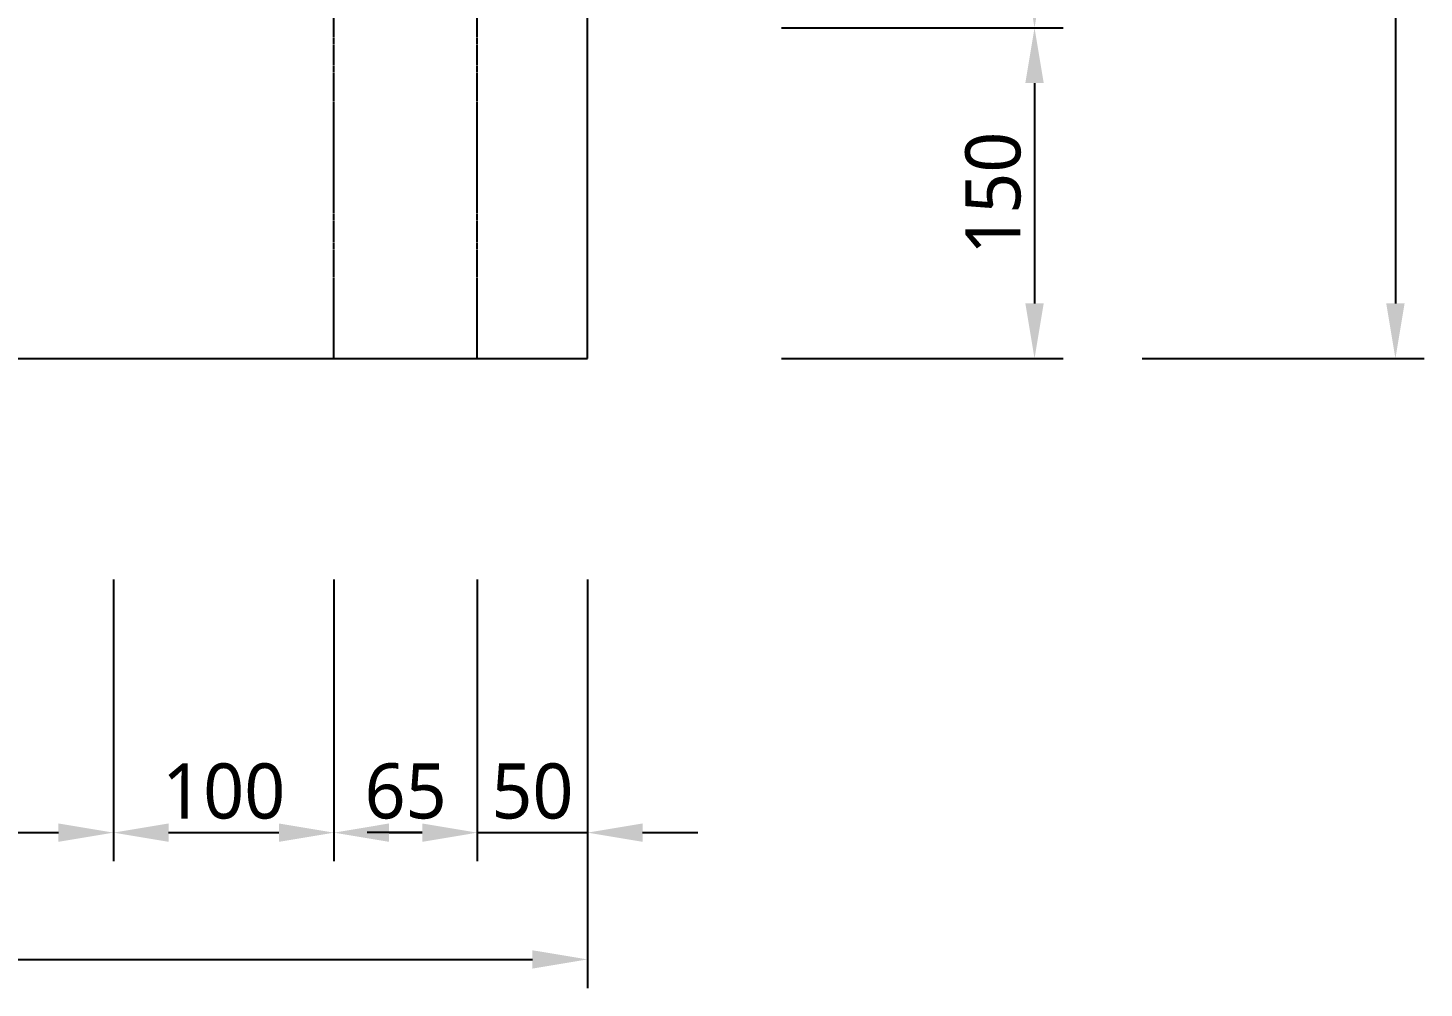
# Model space of a CAD drawing. Header units: millimetres. Extents: x -9013 to 516, y -36629 to 6082.
# Drawn here: x -3436 to -2803, y -32721 to -32285 of the extents above; entities that cross this region are included whole.
import ezdxf

# ---------------------------------------------------------------- set-up
doc = ezdxf.new("R2010")
doc.units = ezdxf.units.MM
doc.header["$LTSCALE"] = 0.05
doc.linetypes.add('CENTER2', pattern=[28.575, 19.05, -3.175, 3.175, -3.175])
doc.layers.get('0').update_dxf_attribs({"lineweight": 18})
doc.layers.get('Defpoints').update_dxf_attribs({"color": 140, "lineweight": 18})
doc.layers.add('2CONC', color=4, linetype='Continuous')
doc.layers.add('HWAT___5CS', color=3, linetype='CENTER2')
doc.styles.add('trebuchet_MS', font='trebuc.ttf')
doc.dimstyles.new('MGP', dxfattribs={"dimtxt": 2.5, "dimasz": 2.5, "dimexe": 1.25, "dimexo": 0.625, "dimtad": 1, "dimdec": 0, "dimtxsty": 'trebuchet_MS', "dimcen": 2.5, "dimclrt": 7, "dimadec": 0, "dimazin": 0, "dimtfac": 1, "dimtdec": 0, "dimtmove": 0, "dimatfit": 3, "dimfxl": 1.148294, "dimfxlon": 1, "dimarcsym": 2})

# ---------------------------------------------------------------- blocks, each defined once
blk = doc.blocks.new('*D673')
at = {"color": 0, "lineweight": -2, "transparency": 16777216}
for p, q in [((-5297.48, -32593.15), (-5297.48, -32720.98)), ((-3182.48, -32593.15), (-3182.48, -32720.98)), ((-5272.48, -32707.98), (-3207.48, -32707.98))]:
    blk.add_line(p, q, dxfattribs=at)
at = {"color": 0, "transparency": 16777216}
for points in [[(-5272.48, -32703.82), (-5272.48, -32712.15), (-5297.48, -32707.98)], [(-3207.48, -32703.82), (-3207.48, -32712.15), (-3182.48, -32707.98)]]:
    blk.add_solid(points, dxfattribs=at)
at = {"layer": 'Defpoints', "color": 0, "transparency": 16777216}
for p in [(-3182.48, -32376), (-5297.48, -32407.8), (-3182.48, -32707.98)]:
    blk.add_point(p, dxfattribs=at)
at = {"color": 7, "transparency": 16777216, "insert": (-4239.98, -32689.26), "char_height": 25, "attachment_point": 5, "style": 'trebuchet_MS'}
blk.add_mtext('2115', dxfattribs=at)
blk = doc.blocks.new('*D675')
at = {"color": 0, "lineweight": -2, "transparency": 16777216}
for p, q in [((-3094.58, -32285.31), (-2966.75, -32285.31)), ((-2979.75, -32310.31), (-2979.75, -32410.31)), ((-3094.58, -32435.31), (-2966.75, -32435.31))]:
    blk.add_line(p, q, dxfattribs=at)
at = {"color": 0, "transparency": 16777216}
for points in [[(-2983.92, -32310.31), (-2975.58, -32310.31), (-2979.75, -32285.31)], [(-2983.92, -32410.31), (-2975.58, -32410.31), (-2979.75, -32435.31)]]:
    blk.add_solid(points, dxfattribs=at)
at = {"layer": 'Defpoints', "color": 0, "transparency": 16777216}
for p in [(-3420.63, -32285.31), (-3420.63, -32435.31), (-2979.75, -32435.31)]:
    blk.add_point(p, dxfattribs=at)
at = {"color": 7, "transparency": 16777216, "insert": (-2998.47, -32360.31), "char_height": 25, "attachment_point": 5, "rotation": 90, "style": 'trebuchet_MS'}
blk.add_mtext('150', dxfattribs=at)
blk = doc.blocks.new('*D676')
at = {"color": 0, "lineweight": -2, "transparency": 16777216}
for p, q in [((-3094.58, -31835.31), (-2966.75, -31835.31)), ((-2979.75, -32260.31), (-2979.75, -31860.31)), ((-3094.58, -32285.31), (-2966.75, -32285.31))]:
    blk.add_line(p, q, dxfattribs=at)
at = {"color": 0, "transparency": 16777216}
for points in [[(-2983.92, -31860.31), (-2975.58, -31860.31), (-2979.75, -31835.31)], [(-2983.92, -32260.31), (-2975.58, -32260.31), (-2979.75, -32285.31)]]:
    blk.add_solid(points, dxfattribs=at)
at = {"layer": 'Defpoints', "color": 0, "transparency": 16777216}
for p in [(-3420.63, -31835.31), (-2979.75, -31835.31), (-3420.63, -32285.31)]:
    blk.add_point(p, dxfattribs=at)
at = {"color": 7, "transparency": 16777216, "insert": (-2998.47, -32060.31), "char_height": 25, "attachment_point": 5, "rotation": 90, "style": 'trebuchet_MS'}
blk.add_mtext('450', dxfattribs=at)
blk = doc.blocks.new('*D684')
at = {"color": 0, "lineweight": -2, "transparency": 16777216}
for p, q in [((-2930.9, -30085.31), (-2803.07, -30085.31)), ((-2816.07, -30110.31), (-2816.07, -32410.31)), ((-2930.9, -32435.31), (-2803.07, -32435.31))]:
    blk.add_line(p, q, dxfattribs=at)
at = {"color": 0, "transparency": 16777216}
for points in [[(-2820.24, -30110.31), (-2811.9, -30110.31), (-2816.07, -30085.31)], [(-2820.24, -32410.31), (-2811.9, -32410.31), (-2816.07, -32435.31)]]:
    blk.add_solid(points, dxfattribs=at)
at = {"layer": 'Defpoints', "color": 0, "transparency": 16777216}
for p in [(-3182.48, -30085.31), (-3182.48, -32435.31), (-2816.07, -32435.31)]:
    blk.add_point(p, dxfattribs=at)
at = {"color": 7, "transparency": 16777216, "insert": (-2834.79, -31260.31), "char_height": 25, "attachment_point": 5, "rotation": 90, "style": 'trebuchet_MS'}
blk.add_mtext('2350', dxfattribs=at)
blk = doc.blocks.new('*D698')
at = {"color": 0, "lineweight": -2, "transparency": 16777216}
for p, q in [((-3647.48, -32535.62), (-3647.48, -32663.45)), ((-3397.48, -32535.62), (-3397.48, -32663.45)), ((-3622.48, -32650.45), (-3422.48, -32650.45))]:
    blk.add_line(p, q, dxfattribs=at)
at = {"color": 0, "transparency": 16777216}
for points in [[(-3622.48, -32646.28), (-3622.48, -32654.62), (-3647.48, -32650.45)], [(-3422.48, -32646.28), (-3422.48, -32654.62), (-3397.48, -32650.45)]]:
    blk.add_solid(points, dxfattribs=at)
at = {"layer": 'Defpoints', "color": 0, "transparency": 16777216}
for p in [(-3647.48, -32285.31), (-3397.48, -32285.31), (-3397.48, -32650.45)]:
    blk.add_point(p, dxfattribs=at)
at = {"color": 7, "transparency": 16777216, "insert": (-3522.48, -32631.73), "char_height": 25, "attachment_point": 5, "style": 'trebuchet_MS'}
blk.add_mtext('250', dxfattribs=at)
blk = doc.blocks.new('*D699')
at = {"color": 0, "lineweight": -2, "transparency": 16777216}
for p, q in [((-3397.48, -32535.62), (-3397.48, -32663.45)), ((-3297.48, -32535.62), (-3297.48, -32663.45)), ((-3372.48, -32650.45), (-3322.48, -32650.45))]:
    blk.add_line(p, q, dxfattribs=at)
at = {"color": 0, "transparency": 16777216}
for points in [[(-3372.48, -32646.28), (-3372.48, -32654.62), (-3397.48, -32650.45)], [(-3322.48, -32646.28), (-3322.48, -32654.62), (-3297.48, -32650.45)]]:
    blk.add_solid(points, dxfattribs=at)
at = {"layer": 'Defpoints', "color": 0, "transparency": 16777216}
for p in [(-3397.48, -32285.31), (-3297.48, -32285.31), (-3297.48, -32650.45)]:
    blk.add_point(p, dxfattribs=at)
at = {"color": 7, "transparency": 16777216, "insert": (-3347.48, -32631.73), "char_height": 25, "attachment_point": 5, "style": 'trebuchet_MS'}
blk.add_mtext('100', dxfattribs=at)
blk = doc.blocks.new('*D700')
at = {"color": 0, "lineweight": -2, "transparency": 16777216}
for p, q in [((-3297.48, -32535.62), (-3297.48, -32663.45)), ((-3232.48, -32535.62), (-3232.48, -32663.45)), ((-3272.48, -32650.45), (-3257.48, -32650.45))]:
    blk.add_line(p, q, dxfattribs=at)
at = {"color": 0, "transparency": 16777216}
for points in [[(-3272.48, -32646.28), (-3272.48, -32654.62), (-3297.48, -32650.45)], [(-3257.48, -32646.28), (-3257.48, -32654.62), (-3232.48, -32650.45)]]:
    blk.add_solid(points, dxfattribs=at)
at = {"layer": 'Defpoints', "color": 0, "transparency": 16777216}
for p in [(-3297.48, -32372.6), (-3232.48, -32372.6), (-3232.48, -32650.45)]:
    blk.add_point(p, dxfattribs=at)
at = {"color": 7, "transparency": 16777216, "insert": (-3264.98, -32631.69), "char_height": 25, "attachment_point": 5, "style": 'trebuchet_MS'}
blk.add_mtext('65', dxfattribs=at)
blk = doc.blocks.new('*D701')
at = {"color": 0, "lineweight": -2, "transparency": 16777216}
for p, q in [((-3232.48, -32535.62), (-3232.48, -32663.45)), ((-3182.48, -32535.62), (-3182.48, -32663.45)), ((-3257.48, -32650.45), (-3282.48, -32650.45)), ((-3232.48, -32650.45), (-3182.48, -32650.45)), ((-3157.48, -32650.45), (-3132.48, -32650.45))]:
    blk.add_line(p, q, dxfattribs=at)
at = {"color": 0, "transparency": 16777216}
for points in [[(-3257.48, -32646.28), (-3257.48, -32654.62), (-3232.48, -32650.45)], [(-3157.48, -32646.28), (-3157.48, -32654.62), (-3182.48, -32650.45)]]:
    blk.add_solid(points, dxfattribs=at)
at = {"layer": 'Defpoints', "color": 0, "transparency": 16777216}
for p in [(-3232.48, -32408.08), (-3182.48, -32408.08), (-3182.48, -32650.45)]:
    blk.add_point(p, dxfattribs=at)
at = {"color": 7, "transparency": 16777216, "insert": (-3207.48, -32631.73), "char_height": 25, "attachment_point": 5, "style": 'trebuchet_MS'}
blk.add_mtext('50', dxfattribs=at)

msp = doc.modelspace()

# ---------------------------------------------------------------- linework, layer by layer
at = {"layer": '2CONC', "lineweight": -3}
for p, q in [((-3182.48, -32435.31), (-3182.48, -30085.31)), ((-5297.48, -32435.31), (-3182.48, -32435.31))]:
    msp.add_line(p, q, dxfattribs=at)
at = {"layer": 'HWAT___5CS', "color": 2}
for p, q in [((-3297.48, -32435.31), (-3297.48, -30085.31)), ((-3232.48, -32435.31), (-3232.48, -30085.31))]:
    msp.add_line(p, q, dxfattribs=at)

# ---------------------------------------------------------------- dimensions: what is measured, and where the dimension line sits
for base, p1, p2, picture, middle in [((-2816.07, -32435.31), (-3182.48, -30085.31), (-3182.48, -32435.31), '*D684', (-2834.79, -31260.31)), ((-2979.75, -31835.31), (-3420.63, -32285.31), (-3420.63, -31835.31), '*D676', (-2998.47, -32060.31)), ((-2979.75, -32435.31), (-3420.63, -32285.31), (-3420.63, -32435.31), '*D675', (-2998.47, -32360.31))]:
    dim = msp.add_linear_dim(base=base, p1=p1, p2=p2, angle=90, dimstyle='MGP', override={"dimscale": 100, "dimtxt": 0.25, "dimasz": 0.25, "dimexe": 0.13, "dimexo": 0.06, "dimgap": 0.06, "dimarcsym": 1})
    dim.commit()
    dim.dimension.update_dxf_attribs({"geometry": picture, "text_midpoint": middle})
for base, p1, p2, picture, middle in [((-3397.48, -32650.45), (-3647.48, -32285.31), (-3397.48, -32285.31), '*D698', (-3522.48, -32631.73)), ((-3297.48, -32650.45), (-3397.48, -32285.31), (-3297.48, -32285.31), '*D699', (-3347.48, -32631.73)), ((-3182.48, -32707.98), (-5297.48, -32407.8), (-3182.48, -32376), '*D673', (-4239.98, -32689.26)), ((-3232.48, -32650.45), (-3297.48, -32372.6), (-3232.48, -32372.6), '*D700', (-3264.98, -32631.69)), ((-3182.48, -32650.45), (-3232.48, -32408.08), (-3182.48, -32408.08), '*D701', (-3207.48, -32631.73))]:
    dim = msp.add_linear_dim(base=base, p1=p1, p2=p2, dimstyle='MGP', override={"dimscale": 100, "dimtxt": 0.25, "dimasz": 0.25, "dimexe": 0.13, "dimexo": 0.06, "dimgap": 0.06, "dimarcsym": 1})
    dim.commit()
    dim.dimension.update_dxf_attribs({"geometry": picture, "text_midpoint": middle})

doc.saveas('drawing.dxf')
